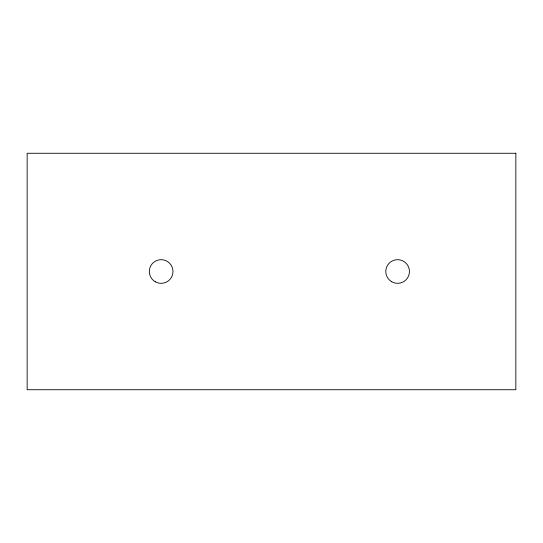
<?xml version="1.0" encoding="UTF-8"?>
<svg xmlns="http://www.w3.org/2000/svg" width="543" height="543" viewBox="0 0 543 543"><rect width="100%" height="100%" fill="white"/><g stroke="black" fill="none" stroke-linecap="round" stroke-linejoin="round"><path stroke-width="0.81" d="M515.85 153.269L27.15 153.269L27.15 389.731L515.85 389.731L515.85 153.269M155.237 281.742A11.824 11.824 0 0 0 172.973 271.5A11.824 11.824 0 0 0 155.237 261.258A11.824 11.824 0 0 0 155.237 281.742M391.707 281.742A11.824 11.824 0 0 0 409.442 271.5A11.824 11.824 0 0 0 391.707 261.258A11.824 11.824 0 0 0 391.707 281.742"/></g></svg>
